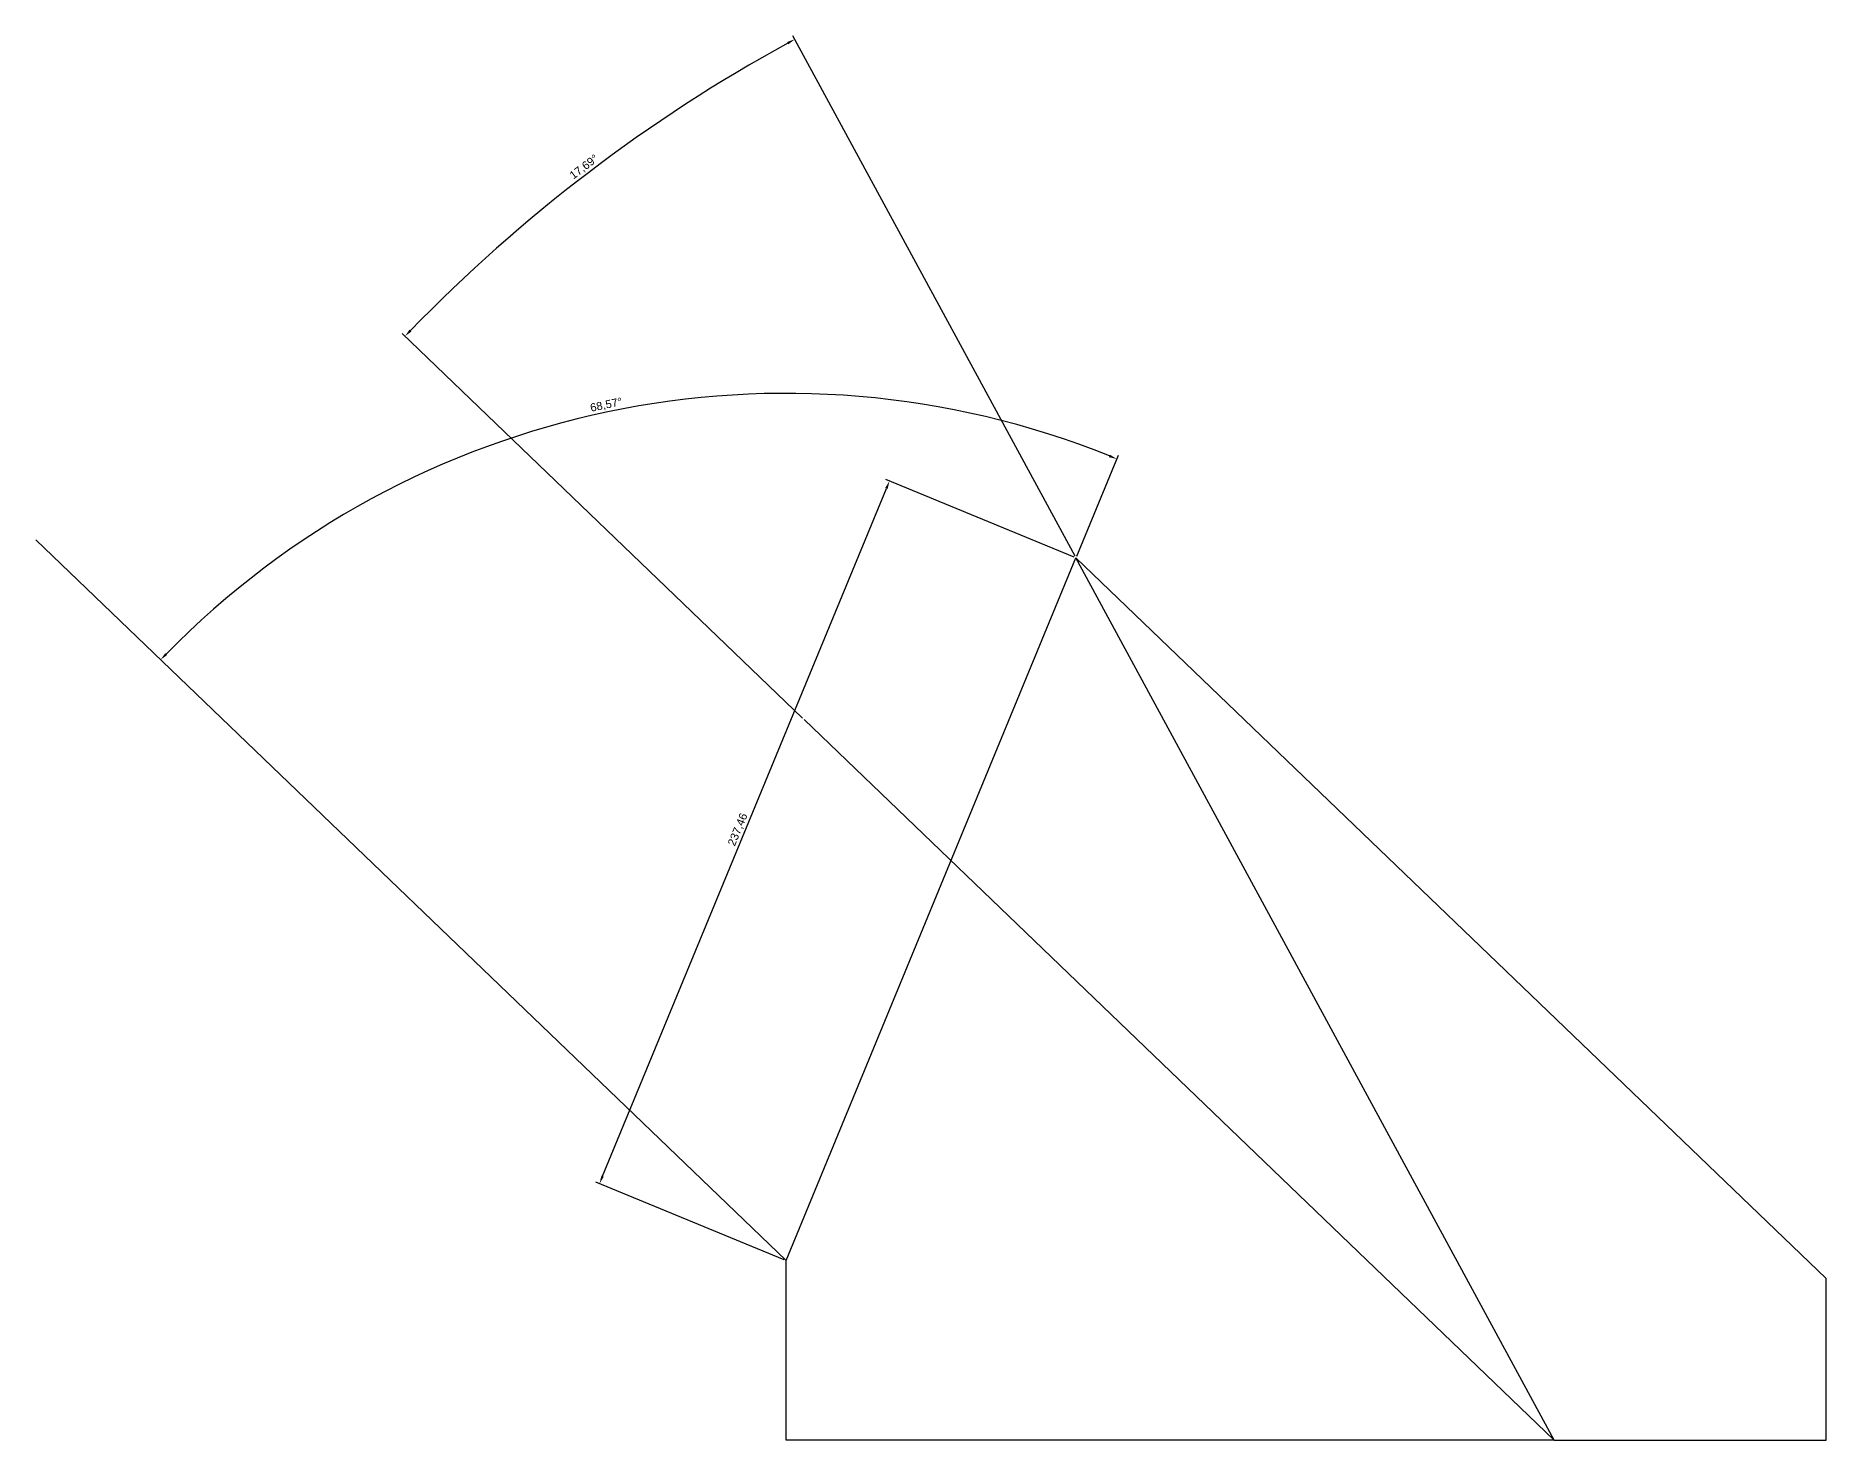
# Model space of a CAD drawing. Header units: millimetres. Extents: x 250 to 1697, y 1380 to 1819.
# Drawn here: x 250 to 809, y 1380 to 1819 of the extents above; entities that cross this region are included whole.
import ezdxf

# ---------------------------------------------------------------- set-up
doc = ezdxf.new("R2010")
doc.units = ezdxf.units.MM
doc.styles.get("Standard").update_dxf_attribs({"font": 'arial.ttf'})
doc.dimstyles.new('ALTER ISO-25', dxfattribs={"dimtxt": 2.5, "dimasz": 2.5, "dimexe": 1.25, "dimexo": 0.625, "dimtad": 1, "dimtxsty": 'Standard', "dimcen": 2.5, "dimazin": 0, "dimtfac": 1, "dimtmove": 0, "dimatfit": 3, "dimfxl": 1, "dimarcsym": 0})
doc.dimstyles.new('ISO-25', dxfattribs={"dimtxt": 2.5, "dimasz": 2.5, "dimexe": 1.25, "dimexo": 0.625, "dimtad": 1, "dimtxsty": 'Standard', "dimcen": 2.5, "dimadec": 0, "dimazin": 0, "dimtfac": 1, "dimtmove": 0, "dimatfit": 3, "dimfxl": 1, "dimarcsym": 0})

# ---------------------------------------------------------------- blocks, each defined once
blk = doc.blocks.new('*D14')
at = {"color": 0, "lineweight": -2, "transparency": 16777216}
for p, q in [((573.91, 1655.82), (515.07, 1680.09)), ((426.6, 1462.42), (515.28, 1677.31)), ((483.33, 1436.31), (424.49, 1460.59))]:
    blk.add_line(p, q, dxfattribs=at)
at = {"color": 0, "transparency": 16777216}
for points in [[(514.89, 1677.46), (515.66, 1677.15), (516.23, 1679.62)], [(426.22, 1462.58), (426.99, 1462.26), (425.65, 1460.11)]]:
    blk.add_solid(points, dxfattribs=at)
at = {"layer": 'Defpoints', "color": 0, "transparency": 16777216}
for p in [(516.23, 1679.62), (574.48, 1655.58), (483.9, 1436.07)]:
    blk.add_point(p, dxfattribs=at)
at = {"color": 0, "transparency": 16777216, "insert": (468.97, 1570.67), "char_height": 2.5, "attachment_point": 5, "rotation": 67.5766}
blk.add_mtext('237,46', dxfattribs=at)
blk = doc.blocks.new('*D17')
at = {"color": 0, "lineweight": -2, "transparency": 16777216}
blk.add_line((574.72, 1656.16), (587.73, 1687.67), dxfattribs=at)
blk.add_arc((483.9, 1436.07), 270.93, 68.1053, 135.6212, dxfattribs=at)
at = {"color": 0, "transparency": 16777216}
for points in [[(585.09, 1687.84), (584.78, 1687.07), (587.25, 1686.51)], [(290.56, 1625.27), (289.97, 1625.85), (288.52, 1623.76)]]:
    blk.add_solid(points, dxfattribs=at)
at = {"layer": 'Defpoints', "color": 0, "transparency": 16777216}
for p in [(481.85, 1706.99), (249.53, 1661.22), (574.48, 1655.58), (483.9, 1436.07), (483.9, 1436.07)]:
    blk.add_point(p, dxfattribs=at)
at = {"color": 0, "transparency": 16777216, "insert": (427.77, 1703.29), "char_height": 2.5, "attachment_point": 5, "rotation": 11.8632}
blk.add_mtext('68,57°', dxfattribs=at)
blk = doc.blocks.new('*D18')
at = {"color": 0, "lineweight": -2, "transparency": 16777216}
for p, q in [((574.19, 1656.13), (486.05, 1818.73)), ((489.08, 1605.5), (363.96, 1725.7))]:
    blk.add_line(p, q, dxfattribs=at)
blk.add_arc((723.9, 1379.92), 497.88, 118.7477, 135.8622, dxfattribs=at)
at = {"color": 0, "transparency": 16777216}
for points in [[(484.25, 1816.8), (484.65, 1816.07), (486.64, 1817.63)], [(366.89, 1726.35), (366.29, 1726.93), (364.86, 1724.84)]]:
    blk.add_solid(points, dxfattribs=at)
at = {"layer": 'Defpoints', "color": 0, "transparency": 16777216}
for p in [(442.93, 1790.94), (574.48, 1655.58), (489.53, 1605.07), (723.9, 1379.92), (723.9, 1379.92)]:
    blk.add_point(p, dxfattribs=at)
at = {"color": 0, "transparency": 16777216, "insert": (420.87, 1777.64), "char_height": 2.5, "attachment_point": 5, "rotation": 37.3049}
blk.add_mtext('17,69°', dxfattribs=at)

msp = doc.modelspace()

# ---------------------------------------------------------------- linework, layer by layer
for p, q in [((483.905, 1436.071), (249.534, 1661.219)), ((483.905, 1436.071), (574.484, 1655.579)), ((723.905, 1379.921), (574.484, 1655.579)), ((808.855, 1430.431), (574.484, 1655.579)), ((723.905, 1379.921), (489.534, 1605.069)), ((483.905, 1379.921), (483.905, 1436.071)), ((808.855, 1379.921), (808.855, 1430.431)), ((723.905, 1379.921), (483.905, 1379.921)), ((723.905, 1379.921), (808.855, 1379.921))]:
    msp.add_line(p, q)

# ---------------------------------------------------------------- dimensions: what is measured, and where the dimension line sits
for base, line1, line2, picture, middle in [((442.931, 1790.94), ((723.905, 1379.921), (574.484, 1655.579)), ((723.905, 1379.921), (489.534, 1605.069)), '*D18', (420.873, 1777.636)), ((481.851, 1706.991), ((483.905, 1436.071), (574.484, 1655.579)), ((483.905, 1436.071), (249.534, 1661.219)), '*D17', (427.771, 1703.294))]:
    dim = msp.add_angular_dim_2l(base=base, line1=line1, line2=line2, dimstyle='ALTER ISO-25')
    dim.commit()
    dim.dimension.update_dxf_attribs({"geometry": picture, "text_midpoint": middle})
dim = msp.add_aligned_dim(p1=(483.905, 1436.071), p2=(574.484, 1655.579), distance=63.019, dimstyle='ISO-25')
dim.commit()
dim.dimension.update_dxf_attribs({"geometry": '*D14', "text_midpoint": (468.974, 1570.675)})

doc.saveas('drawing.dxf')
